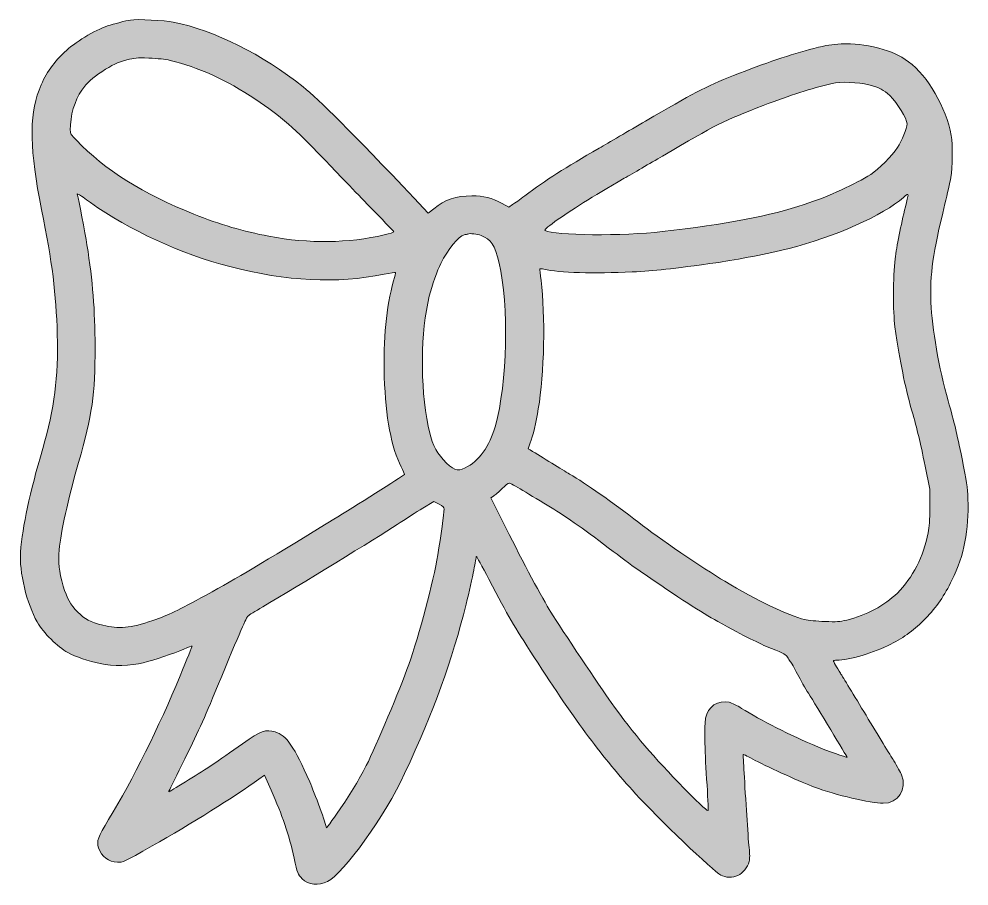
# Model space of a CAD drawing. Header units: inches. Extents: x 0.09 to 5.87, y -5.52 to -0.3.
# Drawn here: x 0.119 to 1.248, y -3.641 to -2.611 of the extents above; entities that cross this region are included whole.
import ezdxf

# ---------------------------------------------------------------- set-up
doc = ezdxf.new("R2010")
doc.units = ezdxf.units.IN
doc.header["$MEASUREMENT"] = 0
doc.layers.add('Layer 1', color=7, linetype='Continuous')

# ---------------------------------------------------------------- blocks, each defined once
blk = doc.blocks.new('block 4')
at = {"layer": 'Layer 1', "true_color": 0xffffff}
h = blk.add_hatch(color=7, dxfattribs=at)
h.dxf.hatch_style = 2
edge = h.paths.add_edge_path()
edge.add_spline(control_points=[(0.2517, -2.6124), (0.2465, -2.6132), (0.2322, -2.6171), (0.2247, -2.6195), (0.2094, -2.6243), (0.1852, -2.6393), (0.1733, -2.6508), (0.1585, -2.6651), (0.1498, -2.6778), (0.1432, -2.6958), (0.1313, -2.7274), (0.1321, -2.7674), (0.1462, -2.8374), (0.1589, -2.901), (0.1636, -2.9373), (0.1648, -2.9861), (0.1662, -3.0366), (0.1615, -3.0739), (0.1476, -3.1213), (0.1319, -3.1754), (0.1238, -3.2129), (0.1212, -3.2448), (0.1194, -3.2672), (0.1287, -3.3067), (0.141, -3.3275), (0.1488, -3.341), (0.1648, -3.357), (0.1775, -3.364), (0.1862, -3.3689), (0.2023, -3.3743), (0.216, -3.3771), (0.2304, -3.3802), (0.2528, -3.3798), (0.2669, -3.3761), (0.2796, -3.3729), (0.3038, -3.3648), (0.3151, -3.36), (0.3203, -3.3576), (0.3248, -3.3562), (0.325, -3.3562), (0.3252, -3.3564), (0.3189, -3.3723), (0.3109, -3.3915), (0.2854, -3.4528), (0.2548, -3.5148), (0.2259, -3.5622), (0.213, -3.5834), (0.2114, -3.588), (0.214, -3.5959), (0.2174, -3.6062), (0.2261, -3.6128), (0.2364, -3.613), (0.2433, -3.6132), (0.2435, -3.613), (0.2776, -3.5937), (0.3238, -3.5676), (0.3754, -3.5353), (0.4043, -3.5144), (0.4043, -3.5144), (0.4109, -3.5097), (0.4109, -3.5097), (0.4109, -3.5097), (0.4188, -3.5275), (0.4188, -3.5275), (0.4323, -3.5573), (0.44, -3.5797), (0.4463, -3.6084), (0.4499, -3.6255), (0.4509, -3.6278), (0.4557, -3.6326), (0.463, -3.6399), (0.4753, -3.6413), (0.4858, -3.636), (0.5052, -3.6265), (0.5546, -3.5573), (0.5776, -3.5077), (0.6129, -3.4314), (0.6335, -3.3747), (0.6507, -3.3063), (0.6541, -3.2926), (0.6581, -3.2742), (0.6597, -3.266), (0.6613, -3.2575), (0.6626, -3.2502), (0.6628, -3.2498), (0.663, -3.2492), (0.6696, -3.2615), (0.6777, -3.2769), (0.7019, -3.3231), (0.7061, -3.3303), (0.7312, -3.3691), (0.7836, -3.4498), (0.8115, -3.4871), (0.852, -3.5317), (0.8772, -3.5594), (0.9446, -3.6239), (0.9531, -3.6284), (0.9588, -3.6314), (0.9674, -3.6316), (0.9735, -3.6288), (0.9795, -3.6259), (0.9852, -3.6191), (0.9868, -3.6122), (0.9878, -3.608), (0.9878, -3.6041), (0.9868, -3.5957), (0.9862, -3.5896), (0.985, -3.5723), (0.984, -3.5571), (0.983, -3.542), (0.9816, -3.5194), (0.981, -3.5073), (0.9802, -3.495), (0.9798, -3.4849), (0.9798, -3.4849), (0.98, -3.4847), (0.9864, -3.4879), (0.9941, -3.492), (1.0124, -3.5014), (1.0496, -3.5182), (1.0645, -3.5238), (1.0891, -3.5331), (1.1315, -3.543), (1.1462, -3.543), (1.164, -3.5432), (1.1747, -3.5265), (1.168, -3.5093), (1.167, -3.5065), (1.1628, -3.499), (1.1587, -3.4926), (1.1547, -3.4861), (1.14, -3.4619), (1.1258, -3.4385), (1.1117, -3.4151), (1.098, -3.3927), (1.0954, -3.3886), (1.0907, -3.3814), (1.0871, -3.3749), (1.0871, -3.3737), (1.0871, -3.3733), (1.0889, -3.3731), (1.0911, -3.3731), (1.1051, -3.3731), (1.1363, -3.3638), (1.1551, -3.3541), (1.1714, -3.3457), (1.1837, -3.3364), (1.1965, -3.3235), (1.2094, -3.31), (1.2191, -3.296), (1.2279, -3.2779), (1.2425, -3.2478), (1.2481, -3.2186), (1.2469, -3.1814), (1.2463, -3.1667), (1.2457, -3.1612), (1.2398, -3.1336), (1.2332, -3.1013), (1.2312, -3.0924), (1.2233, -3.0648), (1.2124, -3.0265), (1.2041, -2.9782), (1.2029, -2.9482), (1.2017, -2.9139), (1.2049, -2.8907), (1.2195, -2.8309), (1.2223, -2.8192), (1.2255, -2.8051), (1.2265, -2.7997), (1.2287, -2.7876), (1.2289, -2.7601), (1.2271, -2.7498), (1.2207, -2.7161), (1.1995, -2.6792), (1.1763, -2.6619), (1.1658, -2.6542), (1.1559, -2.6497), (1.1408, -2.6459), (1.1234, -2.6415), (1.1121, -2.6403), (1.0962, -2.6409), (1.0845, -2.6415), (1.0796, -2.6421), (1.0639, -2.6461), (1.0358, -2.6534), (1.0062, -2.6635), (0.9684, -2.6784), (0.9348, -2.6919), (0.9192, -2.7), (0.8639, -2.7325), (0.8442, -2.744), (0.8193, -2.7585), (0.8088, -2.7646), (0.7677, -2.7882), (0.7455, -2.8023), (0.7203, -2.8213), (0.7148, -2.8255), (0.7082, -2.8301), (0.7057, -2.8317), (0.7057, -2.8317), (0.7013, -2.8346), (0.7013, -2.8346), (0.7013, -2.8346), (0.6934, -2.8305), (0.6934, -2.8305), (0.6807, -2.8235), (0.6718, -2.8213), (0.6575, -2.8213), (0.6385, -2.8215), (0.6256, -2.8257), (0.6123, -2.8366), (0.6123, -2.8366), (0.6057, -2.8418), (0.6057, -2.8418), (0.6057, -2.8418), (0.5889, -2.8241), (0.5889, -2.8241), (0.5143, -2.7454), (0.4753, -2.7064), (0.4571, -2.6919), (0.4083, -2.653), (0.3524, -2.6251), (0.3024, -2.6148), (0.2933, -2.6128), (0.2594, -2.6112), (0.2517, -2.6124)], knot_values=[0, 0, 0, 0, 1, 1, 1, 2, 2, 2, 3, 3, 3, 4, 4, 4, 5, 5, 5, 6, 6, 6, 7, 7, 7, 8, 8, 8, 9, 9, 9, 10, 10, 10, 11, 11, 11, 12, 12, 12, 13, 13, 13, 14, 14, 14, 15, 15, 15, 16, 16, 16, 17, 17, 17, 18, 18, 18, 19, 19, 19, 20, 20, 20, 21, 21, 21, 22, 22, 22, 23, 23, 23, 24, 24, 24, 25, 25, 25, 26, 26, 26, 27, 27, 27, 28, 28, 28, 29, 29, 29, 30, 30, 30, 31, 31, 31, 32, 32, 32, 33, 33, 33, 34, 34, 34, 35, 35, 35, 36, 36, 36, 37, 37, 37, 38, 38, 38, 39, 39, 39, 40, 40, 40, 41, 41, 41, 42, 42, 42, 43, 43, 43, 44, 44, 44, 45, 45, 45, 46, 46, 46, 47, 47, 47, 48, 48, 48, 49, 49, 49, 50, 50, 50, 51, 51, 51, 52, 52, 52, 53, 53, 53, 54, 54, 54, 55, 55, 55, 56, 56, 56, 57, 57, 57, 58, 58, 58, 59, 59, 59, 60, 60, 60, 61, 61, 61, 62, 62, 62, 63, 63, 63, 64, 64, 64, 65, 65, 65, 66, 66, 66, 67, 67, 67, 68, 68, 68, 69, 69, 69, 70, 70, 70, 71, 71, 71, 72, 72, 72, 73, 73, 73, 74, 74, 74, 75, 75, 75, 75], degree=3, periodic=1)
edge = h.paths.add_edge_path()
edge.add_spline(control_points=[(0.299, -2.6604), (0.3318, -2.6681), (0.3653, -2.6832), (0.4007, -2.7068), (0.4299, -2.7262), (0.4483, -2.7422), (0.48, -2.7757), (0.4921, -2.7886), (0.5161, -2.8134), (0.5332, -2.8311), (0.5504, -2.8487), (0.5647, -2.8636), (0.5649, -2.864), (0.5651, -2.8644), (0.5599, -2.8663), (0.5534, -2.8677), (0.5108, -2.8776), (0.4642, -2.8784), (0.4164, -2.8693), (0.3859, -2.8636), (0.3585, -2.8556), (0.3272, -2.843), (0.2675, -2.8194), (0.2209, -2.7902), (0.1876, -2.7553), (0.1809, -2.7484), (0.1805, -2.7476), (0.1803, -2.7432), (0.1801, -2.7264), (0.1856, -2.7077), (0.194, -2.6958), (0.2005, -2.6867), (0.2065, -2.681), (0.2178, -2.6738), (0.2302, -2.6657), (0.2362, -2.6629), (0.2475, -2.6598), (0.2566, -2.6574), (0.2588, -2.6572), (0.2737, -2.6576), (0.2846, -2.6582), (0.2929, -2.659), (0.299, -2.6604)], knot_values=[0, 0, 0, 0, 1, 1, 1, 2, 2, 2, 3, 3, 3, 4, 4, 4, 5, 5, 5, 6, 6, 6, 7, 7, 7, 8, 8, 8, 9, 9, 9, 10, 10, 10, 11, 11, 11, 12, 12, 12, 13, 13, 13, 14, 14, 14, 14], degree=3, periodic=1)
edge = h.paths.add_edge_path()
edge.add_spline(control_points=[(1.1291, -2.6895), (1.1418, -2.6927), (1.1468, -2.6953), (1.1539, -2.7022), (1.1632, -2.7109), (1.1745, -2.7294), (1.1745, -2.7359), (1.1745, -2.7412), (1.1686, -2.7557), (1.1632, -2.764), (1.1565, -2.7738), (1.141, -2.7894), (1.1313, -2.7958), (1.1139, -2.8073), (1.0821, -2.8217), (1.0522, -2.8317), (1.0136, -2.8447), (0.9584, -2.8552), (0.8837, -2.8638), (0.8375, -2.8693), (0.7554, -2.8685), (0.7445, -2.8624), (0.7433, -2.8618), (0.7463, -2.8592), (0.7562, -2.8519), (0.776, -2.8376), (0.799, -2.8233), (0.8385, -2.8005), (0.8486, -2.7946), (0.8692, -2.7827), (0.8841, -2.774), (0.9475, -2.7367), (0.9569, -2.7319), (1.0034, -2.7141), (1.0362, -2.7014), (1.0603, -2.6937), (1.0855, -2.6879), (1.095, -2.6853), (1.1168, -2.6863), (1.1291, -2.6895)], knot_values=[0, 0, 0, 0, 1, 1, 1, 2, 2, 2, 3, 3, 3, 4, 4, 4, 5, 5, 5, 6, 6, 6, 7, 7, 7, 8, 8, 8, 9, 9, 9, 10, 10, 10, 11, 11, 11, 12, 12, 12, 13, 13, 13, 13], degree=3, periodic=1)
edge = h.paths.add_edge_path()
edge.add_spline(control_points=[(0.2043, -2.8293), (0.2509, -2.8622), (0.3117, -2.8903), (0.37, -2.9054), (0.4374, -2.923), (0.4971, -2.9258), (0.5532, -2.9145), (0.5605, -2.9131), (0.5665, -2.9119), (0.5667, -2.9123), (0.5671, -2.9127), (0.5661, -2.9171), (0.5645, -2.9221), (0.5556, -2.9536), (0.552, -2.9914), (0.5534, -3.0366), (0.555, -3.0844), (0.5619, -3.1209), (0.5734, -3.1433), (0.5758, -3.1479), (0.5776, -3.152), (0.5774, -3.1522), (0.5738, -3.1552), (0.5173, -3.1911), (0.4935, -3.2056), (0.4031, -3.2609), (0.3805, -3.2742), (0.3417, -3.2956), (0.3072, -3.3146), (0.2982, -3.3188), (0.2782, -3.3259), (0.2519, -3.335), (0.2376, -3.3362), (0.2191, -3.3315), (0.2035, -3.3275), (0.1979, -3.3247), (0.1892, -3.3158), (0.1805, -3.3071), (0.1763, -3.2995), (0.172, -3.2849), (0.1668, -3.267), (0.1656, -3.2569), (0.1672, -3.242), (0.1694, -3.2192), (0.1769, -3.1845), (0.1902, -3.138), (0.2063, -3.0819), (0.21, -3.0567), (0.2098, -3.0008), (0.2096, -2.956), (0.2071, -2.9236), (0.2001, -2.8794), (0.1979, -2.866), (0.19, -2.8243), (0.1888, -2.8204), (0.1882, -2.8186), (0.1884, -2.8186), (0.1904, -2.8198), (0.1918, -2.8204), (0.1981, -2.8247), (0.2043, -2.8293)], knot_values=[0, 0, 0, 0, 1, 1, 1, 2, 2, 2, 3, 3, 3, 4, 4, 4, 5, 5, 5, 6, 6, 6, 7, 7, 7, 8, 8, 8, 9, 9, 9, 10, 10, 10, 11, 11, 11, 12, 12, 12, 13, 13, 13, 14, 14, 14, 15, 15, 15, 16, 16, 16, 17, 17, 17, 18, 18, 18, 19, 19, 19, 20, 20, 20, 20], degree=3, periodic=1)
edge = h.paths.add_edge_path()
edge.add_spline(control_points=[(1.1757, -2.8207), (1.1757, -2.8213), (1.1743, -2.8273), (1.1726, -2.8342), (1.1672, -2.856), (1.1622, -2.8812), (1.1603, -2.8963), (1.1577, -2.9169), (1.1577, -2.9593), (1.1601, -2.9768), (1.1668, -3.0216), (1.1714, -3.0454), (1.1799, -3.0755), (1.1874, -3.1015), (1.1896, -3.1114), (1.1961, -3.1423), (1.1961, -3.1423), (1.2017, -3.1699), (1.2017, -3.1699), (1.2017, -3.1699), (1.2015, -3.1911), (1.2015, -3.1911), (1.2015, -3.2068), (1.2009, -3.2147), (1.1997, -3.2218), (1.1942, -3.2496), (1.1811, -3.2755), (1.163, -3.2932), (1.1476, -3.3083), (1.126, -3.3198), (1.1028, -3.3253), (1.0942, -3.3273), (1.0909, -3.3275), (1.0768, -3.3271), (1.0671, -3.3267), (1.0574, -3.3257), (1.0528, -3.3247), (1.0342, -3.3202), (0.9953, -3.3017), (0.958, -3.2793), (0.9319, -3.2637), (0.8785, -3.2274), (0.8557, -3.2095), (0.8236, -3.1847), (0.7931, -3.1633), (0.7735, -3.1518), (0.7651, -3.1467), (0.7413, -3.1322), (0.7267, -3.1231), (0.7267, -3.1231), (0.7243, -3.1217), (0.7243, -3.1217), (0.7243, -3.1217), (0.7269, -3.1148), (0.7269, -3.1148), (0.7298, -3.1076), (0.7338, -3.09), (0.7364, -3.0745), (0.7435, -3.0331), (0.7449, -2.9631), (0.7396, -2.9219), (0.7386, -2.9145), (0.738, -2.9082), (0.7382, -2.908), (0.7384, -2.9078), (0.7406, -2.908), (0.7431, -2.9086), (0.761, -2.9127), (0.803, -2.9139), (0.8478, -2.9117), (0.8764, -2.9102), (0.8914, -2.9086), (0.9507, -2.9004), (0.9709, -2.8975), (1.0116, -2.8895), (1.033, -2.8842), (1.0885, -2.8701), (1.1464, -2.8443), (1.1702, -2.8233), (1.1743, -2.8194), (1.1757, -2.8188), (1.1757, -2.8207)], knot_values=[0, 0, 0, 0, 1, 1, 1, 2, 2, 2, 3, 3, 3, 4, 4, 4, 5, 5, 5, 6, 6, 6, 7, 7, 7, 8, 8, 8, 9, 9, 9, 10, 10, 10, 11, 11, 11, 12, 12, 12, 13, 13, 13, 14, 14, 14, 15, 15, 15, 16, 16, 16, 17, 17, 17, 18, 18, 18, 19, 19, 19, 20, 20, 20, 21, 21, 21, 22, 22, 22, 23, 23, 23, 24, 24, 24, 25, 25, 25, 26, 26, 26, 27, 27, 27, 27], degree=3, periodic=1)
edge = h.paths.add_edge_path()
edge.add_spline(control_points=[(0.6686, -2.8685), (0.6803, -2.8729), (0.6843, -2.8792), (0.6898, -2.9012), (0.7017, -2.9504), (0.6995, -3.0448), (0.6854, -3.0947), (0.6785, -3.1189), (0.6654, -3.1372), (0.6494, -3.1445), (0.6398, -3.1491), (0.6353, -3.1473), (0.6232, -3.1344), (0.6141, -3.1245), (0.6093, -3.1138), (0.6055, -3.0951), (0.5958, -3.0464), (0.5964, -2.9825), (0.6069, -2.9407), (0.6103, -2.9272), (0.6164, -2.9098), (0.6204, -2.9018), (0.6291, -2.8846), (0.6418, -2.8693), (0.6484, -2.8677), (0.65, -2.8673), (0.6521, -2.8669), (0.6525, -2.8667), (0.6557, -2.8656), (0.6632, -2.8665), (0.6686, -2.8685)], knot_values=[0, 0, 0, 0, 1, 1, 1, 2, 2, 2, 3, 3, 3, 4, 4, 4, 5, 5, 5, 6, 6, 6, 7, 7, 7, 8, 8, 8, 9, 9, 9, 10, 10, 10, 10], degree=3, periodic=1)
edge = h.paths.add_edge_path()
edge.add_spline(control_points=[(0.718, -3.1713), (0.7263, -3.1764), (0.7413, -3.1855), (0.7509, -3.1913), (0.7707, -3.2032), (0.7937, -3.2194), (0.8254, -3.2438), (0.8371, -3.2527), (0.8514, -3.2633), (0.8573, -3.2672), (0.9049, -3.3001), (0.9299, -3.3162), (0.9495, -3.3269), (0.9828, -3.3453), (0.9977, -3.3527), (1.0134, -3.3592), (1.0282, -3.365), (1.031, -3.3667), (1.0324, -3.3693), (1.0332, -3.3709), (1.0348, -3.3733), (1.0358, -3.3745), (1.0369, -3.3757), (1.0407, -3.3824), (1.0443, -3.3895), (1.0479, -3.3965), (1.0538, -3.4068), (1.0574, -3.4123), (1.0667, -3.427), (1.1034, -3.4881), (1.1032, -3.4883), (1.1028, -3.4887), (1.0784, -3.4801), (1.0685, -3.476), (1.0354, -3.4621), (1.0005, -3.4443), (0.9779, -3.4302), (0.9727, -3.427), (0.966, -3.4236), (0.9632, -3.423), (0.9499, -3.4199), (0.9376, -3.4282), (0.9352, -3.4419), (0.9335, -3.4508), (0.9339, -3.4756), (0.9364, -3.5142), (0.9376, -3.5335), (0.9384, -3.5503), (0.9382, -3.5515), (0.938, -3.5531), (0.9315, -3.5472), (0.9097, -3.5253), (0.8732, -3.4881), (0.8506, -3.4615), (0.823, -3.4232), (0.8095, -3.4044), (0.7643, -3.3366), (0.7513, -3.316), (0.7413, -3.2997), (0.7182, -3.2567), (0.6979, -3.2159), (0.6979, -3.2159), (0.6801, -3.1802), (0.6801, -3.1802), (0.6801, -3.1802), (0.6833, -3.178), (0.6833, -3.178), (0.6852, -3.1768), (0.6896, -3.1727), (0.6934, -3.1691), (0.6973, -3.1655), (0.7009, -3.1625), (0.7017, -3.1625), (0.7025, -3.1625), (0.7098, -3.1663), (0.718, -3.1713)], knot_values=[0, 0, 0, 0, 1, 1, 1, 2, 2, 2, 3, 3, 3, 4, 4, 4, 5, 5, 5, 6, 6, 6, 7, 7, 7, 8, 8, 8, 9, 9, 9, 10, 10, 10, 11, 11, 11, 12, 12, 12, 13, 13, 13, 14, 14, 14, 15, 15, 15, 16, 16, 16, 17, 17, 17, 18, 18, 18, 19, 19, 19, 20, 20, 20, 21, 21, 21, 22, 22, 22, 23, 23, 23, 24, 24, 24, 25, 25, 25, 25], degree=3, periodic=1)
edge = h.paths.add_edge_path()
edge.add_spline(control_points=[(0.6244, -3.1937), (0.6244, -3.1984), (0.6206, -3.226), (0.617, -3.2478), (0.6117, -3.2795), (0.5948, -3.3433), (0.5825, -3.3782), (0.5718, -3.4082), (0.5441, -3.474), (0.532, -3.4982), (0.5262, -3.5099), (0.5155, -3.5281), (0.5044, -3.5446), (0.4955, -3.5577), (0.4846, -3.5731), (0.4846, -3.5721), (0.4846, -3.5694), (0.4703, -3.5297), (0.4648, -3.5176), (0.4467, -3.476), (0.437, -3.4621), (0.4239, -3.4583), (0.4122, -3.4548), (0.4073, -3.4566), (0.3851, -3.4722), (0.3557, -3.4932), (0.3377, -3.5051), (0.3171, -3.5176), (0.3062, -3.5242), (0.2975, -3.5295), (0.2973, -3.5293), (0.2971, -3.5291), (0.3042, -3.5148), (0.3129, -3.4972), (0.3325, -3.4577), (0.3383, -3.4451), (0.3553, -3.404), (0.3831, -3.3368), (0.3894, -3.3223), (0.3912, -3.3207), (0.3922, -3.3196), (0.4002, -3.3148), (0.4089, -3.3096), (0.4519, -3.2843), (0.5439, -3.228), (0.5687, -3.2119), (0.5782, -3.2056), (0.5917, -3.197), (0.599, -3.1923), (0.599, -3.1923), (0.6121, -3.1843), (0.6121, -3.1843), (0.6121, -3.1843), (0.6184, -3.1875), (0.6184, -3.1875), (0.6236, -3.1903), (0.6244, -3.1911), (0.6244, -3.1937)], knot_values=[0, 0, 0, 0, 1, 1, 1, 2, 2, 2, 3, 3, 3, 4, 4, 4, 5, 5, 5, 6, 6, 6, 7, 7, 7, 8, 8, 8, 9, 9, 9, 10, 10, 10, 11, 11, 11, 12, 12, 12, 13, 13, 13, 14, 14, 14, 15, 15, 15, 16, 16, 16, 17, 17, 17, 18, 18, 18, 19, 19, 19, 19], degree=3, periodic=1)
at = {"layer": 'Layer 1', "lineweight": 0}
for points, knots in [([(0.2517, -2.6124), (0.2465, -2.6132), (0.2322, -2.6171), (0.2247, -2.6195), (0.2094, -2.6243), (0.1852, -2.6393), (0.1733, -2.6508), (0.1585, -2.6651), (0.1498, -2.6778), (0.1432, -2.6958), (0.1313, -2.7274), (0.1321, -2.7674), (0.1462, -2.8374), (0.1589, -2.901), (0.1636, -2.9373), (0.1648, -2.9861), (0.1662, -3.0366), (0.1615, -3.0739), (0.1476, -3.1213), (0.1319, -3.1754), (0.1238, -3.2129), (0.1212, -3.2448), (0.1194, -3.2672), (0.1287, -3.3067), (0.141, -3.3275), (0.1488, -3.341), (0.1648, -3.357), (0.1775, -3.364), (0.1862, -3.3689), (0.2023, -3.3743), (0.216, -3.3771), (0.2304, -3.3802), (0.2528, -3.3798), (0.2669, -3.3761), (0.2796, -3.3729), (0.3038, -3.3648), (0.3151, -3.36), (0.3203, -3.3576), (0.3248, -3.3562), (0.325, -3.3562), (0.3252, -3.3564), (0.3189, -3.3723), (0.3109, -3.3915), (0.2854, -3.4528), (0.2548, -3.5148), (0.2259, -3.5622), (0.213, -3.5834), (0.2114, -3.588), (0.214, -3.5959), (0.2174, -3.6062), (0.2261, -3.6128), (0.2364, -3.613), (0.2433, -3.6132), (0.2435, -3.613), (0.2776, -3.5937), (0.3238, -3.5676), (0.3754, -3.5353), (0.4043, -3.5144), (0.4043, -3.5144), (0.4109, -3.5097), (0.4109, -3.5097), (0.4109, -3.5097), (0.4188, -3.5275), (0.4188, -3.5275), (0.4323, -3.5573), (0.44, -3.5797), (0.4463, -3.6084), (0.4499, -3.6255), (0.4509, -3.6278), (0.4557, -3.6326), (0.463, -3.6399), (0.4753, -3.6413), (0.4858, -3.636), (0.5052, -3.6265), (0.5546, -3.5573), (0.5776, -3.5077), (0.6129, -3.4314), (0.6335, -3.3747), (0.6507, -3.3063), (0.6541, -3.2926), (0.6581, -3.2742), (0.6597, -3.266), (0.6613, -3.2575), (0.6626, -3.2502), (0.6628, -3.2498), (0.663, -3.2492), (0.6696, -3.2615), (0.6777, -3.2769), (0.7019, -3.3231), (0.7061, -3.3303), (0.7312, -3.3691), (0.7836, -3.4498), (0.8115, -3.4871), (0.852, -3.5317), (0.8772, -3.5594), (0.9446, -3.6239), (0.9531, -3.6284), (0.9588, -3.6314), (0.9674, -3.6316), (0.9735, -3.6288), (0.9795, -3.6259), (0.9852, -3.6191), (0.9868, -3.6122), (0.9878, -3.608), (0.9878, -3.6041), (0.9868, -3.5957), (0.9862, -3.5896), (0.985, -3.5723), (0.984, -3.5571), (0.983, -3.542), (0.9816, -3.5194), (0.981, -3.5073), (0.9802, -3.495), (0.9798, -3.4849), (0.9798, -3.4849), (0.98, -3.4847), (0.9864, -3.4879), (0.9941, -3.492), (1.0124, -3.5014), (1.0496, -3.5182), (1.0645, -3.5238), (1.0891, -3.5331), (1.1315, -3.543), (1.1462, -3.543), (1.164, -3.5432), (1.1747, -3.5265), (1.168, -3.5093), (1.167, -3.5065), (1.1628, -3.499), (1.1587, -3.4926), (1.1547, -3.4861), (1.14, -3.4619), (1.1258, -3.4385), (1.1117, -3.4151), (1.098, -3.3927), (1.0954, -3.3886), (1.0907, -3.3814), (1.0871, -3.3749), (1.0871, -3.3737), (1.0871, -3.3733), (1.0889, -3.3731), (1.0911, -3.3731), (1.1051, -3.3731), (1.1363, -3.3638), (1.1551, -3.3541), (1.1714, -3.3457), (1.1837, -3.3364), (1.1965, -3.3235), (1.2094, -3.31), (1.2191, -3.296), (1.2279, -3.2779), (1.2425, -3.2478), (1.2481, -3.2186), (1.2469, -3.1814), (1.2463, -3.1667), (1.2457, -3.1612), (1.2398, -3.1336), (1.2332, -3.1013), (1.2312, -3.0924), (1.2233, -3.0648), (1.2124, -3.0265), (1.2041, -2.9782), (1.2029, -2.9482), (1.2017, -2.9139), (1.2049, -2.8907), (1.2195, -2.8309), (1.2223, -2.8192), (1.2255, -2.8051), (1.2265, -2.7997), (1.2287, -2.7876), (1.2289, -2.7601), (1.2271, -2.7498), (1.2207, -2.7161), (1.1995, -2.6792), (1.1763, -2.6619), (1.1658, -2.6542), (1.1559, -2.6497), (1.1408, -2.6459), (1.1234, -2.6415), (1.1121, -2.6403), (1.0962, -2.6409), (1.0845, -2.6415), (1.0796, -2.6421), (1.0639, -2.6461), (1.0358, -2.6534), (1.0062, -2.6635), (0.9684, -2.6784), (0.9348, -2.6919), (0.9192, -2.7), (0.8639, -2.7325), (0.8442, -2.744), (0.8193, -2.7585), (0.8088, -2.7646), (0.7677, -2.7882), (0.7455, -2.8023), (0.7203, -2.8213), (0.7148, -2.8255), (0.7082, -2.8301), (0.7057, -2.8317), (0.7057, -2.8317), (0.7013, -2.8346), (0.7013, -2.8346), (0.7013, -2.8346), (0.6934, -2.8305), (0.6934, -2.8305), (0.6807, -2.8235), (0.6718, -2.8213), (0.6575, -2.8213), (0.6385, -2.8215), (0.6256, -2.8257), (0.6123, -2.8366), (0.6123, -2.8366), (0.6057, -2.8418), (0.6057, -2.8418), (0.6057, -2.8418), (0.5889, -2.8241), (0.5889, -2.8241), (0.5143, -2.7454), (0.4753, -2.7064), (0.4571, -2.6919), (0.4083, -2.653), (0.3524, -2.6251), (0.3024, -2.6148), (0.2933, -2.6128), (0.2594, -2.6112), (0.2517, -2.6124)], [0, 0, 0, 0, 1, 1, 1, 2, 2, 2, 3, 3, 3, 4, 4, 4, 5, 5, 5, 6, 6, 6, 7, 7, 7, 8, 8, 8, 9, 9, 9, 10, 10, 10, 11, 11, 11, 12, 12, 12, 13, 13, 13, 14, 14, 14, 15, 15, 15, 16, 16, 16, 17, 17, 17, 18, 18, 18, 19, 19, 19, 20, 20, 20, 21, 21, 21, 22, 22, 22, 23, 23, 23, 24, 24, 24, 25, 25, 25, 26, 26, 26, 27, 27, 27, 28, 28, 28, 29, 29, 29, 30, 30, 30, 31, 31, 31, 32, 32, 32, 33, 33, 33, 34, 34, 34, 35, 35, 35, 36, 36, 36, 37, 37, 37, 38, 38, 38, 39, 39, 39, 40, 40, 40, 41, 41, 41, 42, 42, 42, 43, 43, 43, 44, 44, 44, 45, 45, 45, 46, 46, 46, 47, 47, 47, 48, 48, 48, 49, 49, 49, 50, 50, 50, 51, 51, 51, 52, 52, 52, 53, 53, 53, 54, 54, 54, 55, 55, 55, 56, 56, 56, 57, 57, 57, 58, 58, 58, 59, 59, 59, 60, 60, 60, 61, 61, 61, 62, 62, 62, 63, 63, 63, 64, 64, 64, 65, 65, 65, 66, 66, 66, 67, 67, 67, 68, 68, 68, 69, 69, 69, 70, 70, 70, 71, 71, 71, 72, 72, 72, 73, 73, 73, 74, 74, 74, 75, 75, 75, 75]), ([(0.299, -2.6604), (0.3318, -2.6681), (0.3653, -2.6832), (0.4007, -2.7068), (0.4299, -2.7262), (0.4483, -2.7422), (0.48, -2.7757), (0.4921, -2.7886), (0.5161, -2.8134), (0.5332, -2.8311), (0.5504, -2.8487), (0.5647, -2.8636), (0.5649, -2.864), (0.5651, -2.8644), (0.5599, -2.8663), (0.5534, -2.8677), (0.5108, -2.8776), (0.4642, -2.8784), (0.4164, -2.8693), (0.3859, -2.8636), (0.3585, -2.8556), (0.3272, -2.843), (0.2675, -2.8194), (0.2209, -2.7902), (0.1876, -2.7553), (0.1809, -2.7484), (0.1805, -2.7476), (0.1803, -2.7432), (0.1801, -2.7264), (0.1856, -2.7077), (0.194, -2.6958), (0.2005, -2.6867), (0.2065, -2.681), (0.2178, -2.6738), (0.2302, -2.6657), (0.2362, -2.6629), (0.2475, -2.6598), (0.2566, -2.6574), (0.2588, -2.6572), (0.2737, -2.6576), (0.2846, -2.6582), (0.2929, -2.659), (0.299, -2.6604)], [0, 0, 0, 0, 1, 1, 1, 2, 2, 2, 3, 3, 3, 4, 4, 4, 5, 5, 5, 6, 6, 6, 7, 7, 7, 8, 8, 8, 9, 9, 9, 10, 10, 10, 11, 11, 11, 12, 12, 12, 13, 13, 13, 14, 14, 14, 14]), ([(1.1291, -2.6895), (1.1418, -2.6927), (1.1468, -2.6953), (1.1539, -2.7022), (1.1632, -2.7109), (1.1745, -2.7294), (1.1745, -2.7359), (1.1745, -2.7412), (1.1686, -2.7557), (1.1632, -2.764), (1.1565, -2.7738), (1.141, -2.7894), (1.1313, -2.7958), (1.1139, -2.8073), (1.0821, -2.8217), (1.0522, -2.8317), (1.0136, -2.8447), (0.9584, -2.8552), (0.8837, -2.8638), (0.8375, -2.8693), (0.7554, -2.8685), (0.7445, -2.8624), (0.7433, -2.8618), (0.7463, -2.8592), (0.7562, -2.8519), (0.776, -2.8376), (0.799, -2.8233), (0.8385, -2.8005), (0.8486, -2.7946), (0.8692, -2.7827), (0.8841, -2.774), (0.9475, -2.7367), (0.9569, -2.7319), (1.0034, -2.7141), (1.0362, -2.7014), (1.0603, -2.6937), (1.0855, -2.6879), (1.095, -2.6853), (1.1168, -2.6863), (1.1291, -2.6895)], [0, 0, 0, 0, 1, 1, 1, 2, 2, 2, 3, 3, 3, 4, 4, 4, 5, 5, 5, 6, 6, 6, 7, 7, 7, 8, 8, 8, 9, 9, 9, 10, 10, 10, 11, 11, 11, 12, 12, 12, 13, 13, 13, 13]), ([(0.2043, -2.8293), (0.2509, -2.8622), (0.3117, -2.8903), (0.37, -2.9054), (0.4374, -2.923), (0.4971, -2.9258), (0.5532, -2.9145), (0.5605, -2.9131), (0.5665, -2.9119), (0.5667, -2.9123), (0.5671, -2.9127), (0.5661, -2.9171), (0.5645, -2.9221), (0.5556, -2.9536), (0.552, -2.9914), (0.5534, -3.0366), (0.555, -3.0844), (0.5619, -3.1209), (0.5734, -3.1433), (0.5758, -3.1479), (0.5776, -3.152), (0.5774, -3.1522), (0.5738, -3.1552), (0.5173, -3.1911), (0.4935, -3.2056), (0.4031, -3.2609), (0.3805, -3.2742), (0.3417, -3.2956), (0.3072, -3.3146), (0.2982, -3.3188), (0.2782, -3.3259), (0.2519, -3.335), (0.2376, -3.3362), (0.2191, -3.3315), (0.2035, -3.3275), (0.1979, -3.3247), (0.1892, -3.3158), (0.1805, -3.3071), (0.1763, -3.2995), (0.172, -3.2849), (0.1668, -3.267), (0.1656, -3.2569), (0.1672, -3.242), (0.1694, -3.2192), (0.1769, -3.1845), (0.1902, -3.138), (0.2063, -3.0819), (0.21, -3.0567), (0.2098, -3.0008), (0.2096, -2.956), (0.2071, -2.9236), (0.2001, -2.8794), (0.1979, -2.866), (0.19, -2.8243), (0.1888, -2.8204), (0.1882, -2.8186), (0.1884, -2.8186), (0.1904, -2.8198), (0.1918, -2.8204), (0.1981, -2.8247), (0.2043, -2.8293)], [0, 0, 0, 0, 1, 1, 1, 2, 2, 2, 3, 3, 3, 4, 4, 4, 5, 5, 5, 6, 6, 6, 7, 7, 7, 8, 8, 8, 9, 9, 9, 10, 10, 10, 11, 11, 11, 12, 12, 12, 13, 13, 13, 14, 14, 14, 15, 15, 15, 16, 16, 16, 17, 17, 17, 18, 18, 18, 19, 19, 19, 20, 20, 20, 20]), ([(1.1757, -2.8207), (1.1757, -2.8213), (1.1743, -2.8273), (1.1726, -2.8342), (1.1672, -2.856), (1.1622, -2.8812), (1.1603, -2.8963), (1.1577, -2.9169), (1.1577, -2.9593), (1.1601, -2.9768), (1.1668, -3.0216), (1.1714, -3.0454), (1.1799, -3.0755), (1.1874, -3.1015), (1.1896, -3.1114), (1.1961, -3.1423), (1.1961, -3.1423), (1.2017, -3.1699), (1.2017, -3.1699), (1.2017, -3.1699), (1.2015, -3.1911), (1.2015, -3.1911), (1.2015, -3.2068), (1.2009, -3.2147), (1.1997, -3.2218), (1.1942, -3.2496), (1.1811, -3.2755), (1.163, -3.2932), (1.1476, -3.3083), (1.126, -3.3198), (1.1028, -3.3253), (1.0942, -3.3273), (1.0909, -3.3275), (1.0768, -3.3271), (1.0671, -3.3267), (1.0574, -3.3257), (1.0528, -3.3247), (1.0342, -3.3202), (0.9953, -3.3017), (0.958, -3.2793), (0.9319, -3.2637), (0.8785, -3.2274), (0.8557, -3.2095), (0.8236, -3.1847), (0.7931, -3.1633), (0.7735, -3.1518), (0.7651, -3.1467), (0.7413, -3.1322), (0.7267, -3.1231), (0.7267, -3.1231), (0.7243, -3.1217), (0.7243, -3.1217), (0.7243, -3.1217), (0.7269, -3.1148), (0.7269, -3.1148), (0.7298, -3.1076), (0.7338, -3.09), (0.7364, -3.0745), (0.7435, -3.0331), (0.7449, -2.9631), (0.7396, -2.9219), (0.7386, -2.9145), (0.738, -2.9082), (0.7382, -2.908), (0.7384, -2.9078), (0.7406, -2.908), (0.7431, -2.9086), (0.761, -2.9127), (0.803, -2.9139), (0.8478, -2.9117), (0.8764, -2.9102), (0.8914, -2.9086), (0.9507, -2.9004), (0.9709, -2.8975), (1.0116, -2.8895), (1.033, -2.8842), (1.0885, -2.8701), (1.1464, -2.8443), (1.1702, -2.8233), (1.1743, -2.8194), (1.1757, -2.8188), (1.1757, -2.8207)], [0, 0, 0, 0, 1, 1, 1, 2, 2, 2, 3, 3, 3, 4, 4, 4, 5, 5, 5, 6, 6, 6, 7, 7, 7, 8, 8, 8, 9, 9, 9, 10, 10, 10, 11, 11, 11, 12, 12, 12, 13, 13, 13, 14, 14, 14, 15, 15, 15, 16, 16, 16, 17, 17, 17, 18, 18, 18, 19, 19, 19, 20, 20, 20, 21, 21, 21, 22, 22, 22, 23, 23, 23, 24, 24, 24, 25, 25, 25, 26, 26, 26, 27, 27, 27, 27]), ([(0.6686, -2.8685), (0.6803, -2.8729), (0.6843, -2.8792), (0.6898, -2.9012), (0.7017, -2.9504), (0.6995, -3.0448), (0.6854, -3.0947), (0.6785, -3.1189), (0.6654, -3.1372), (0.6494, -3.1445), (0.6398, -3.1491), (0.6353, -3.1473), (0.6232, -3.1344), (0.6141, -3.1245), (0.6093, -3.1138), (0.6055, -3.0951), (0.5958, -3.0464), (0.5964, -2.9825), (0.6069, -2.9407), (0.6103, -2.9272), (0.6164, -2.9098), (0.6204, -2.9018), (0.6291, -2.8846), (0.6418, -2.8693), (0.6484, -2.8677), (0.65, -2.8673), (0.6521, -2.8669), (0.6525, -2.8667), (0.6557, -2.8656), (0.6632, -2.8665), (0.6686, -2.8685)], [0, 0, 0, 0, 1, 1, 1, 2, 2, 2, 3, 3, 3, 4, 4, 4, 5, 5, 5, 6, 6, 6, 7, 7, 7, 8, 8, 8, 9, 9, 9, 10, 10, 10, 10]), ([(0.718, -3.1713), (0.7263, -3.1764), (0.7413, -3.1855), (0.7509, -3.1913), (0.7707, -3.2032), (0.7937, -3.2194), (0.8254, -3.2438), (0.8371, -3.2527), (0.8514, -3.2633), (0.8573, -3.2672), (0.9049, -3.3001), (0.9299, -3.3162), (0.9495, -3.3269), (0.9828, -3.3453), (0.9977, -3.3527), (1.0134, -3.3592), (1.0282, -3.365), (1.031, -3.3667), (1.0324, -3.3693), (1.0332, -3.3709), (1.0348, -3.3733), (1.0358, -3.3745), (1.0369, -3.3757), (1.0407, -3.3824), (1.0443, -3.3895), (1.0479, -3.3965), (1.0538, -3.4068), (1.0574, -3.4123), (1.0667, -3.427), (1.1034, -3.4881), (1.1032, -3.4883), (1.1028, -3.4887), (1.0784, -3.4801), (1.0685, -3.476), (1.0354, -3.4621), (1.0005, -3.4443), (0.9779, -3.4302), (0.9727, -3.427), (0.966, -3.4236), (0.9632, -3.423), (0.9499, -3.4199), (0.9376, -3.4282), (0.9352, -3.4419), (0.9335, -3.4508), (0.9339, -3.4756), (0.9364, -3.5142), (0.9376, -3.5335), (0.9384, -3.5503), (0.9382, -3.5515), (0.938, -3.5531), (0.9315, -3.5472), (0.9097, -3.5253), (0.8732, -3.4881), (0.8506, -3.4615), (0.823, -3.4232), (0.8095, -3.4044), (0.7643, -3.3366), (0.7513, -3.316), (0.7413, -3.2997), (0.7182, -3.2567), (0.6979, -3.2159), (0.6979, -3.2159), (0.6801, -3.1802), (0.6801, -3.1802), (0.6801, -3.1802), (0.6833, -3.178), (0.6833, -3.178), (0.6852, -3.1768), (0.6896, -3.1727), (0.6934, -3.1691), (0.6973, -3.1655), (0.7009, -3.1625), (0.7017, -3.1625), (0.7025, -3.1625), (0.7098, -3.1663), (0.718, -3.1713)], [0, 0, 0, 0, 1, 1, 1, 2, 2, 2, 3, 3, 3, 4, 4, 4, 5, 5, 5, 6, 6, 6, 7, 7, 7, 8, 8, 8, 9, 9, 9, 10, 10, 10, 11, 11, 11, 12, 12, 12, 13, 13, 13, 14, 14, 14, 15, 15, 15, 16, 16, 16, 17, 17, 17, 18, 18, 18, 19, 19, 19, 20, 20, 20, 21, 21, 21, 22, 22, 22, 23, 23, 23, 24, 24, 24, 25, 25, 25, 25]), ([(0.6244, -3.1937), (0.6244, -3.1984), (0.6206, -3.226), (0.617, -3.2478), (0.6117, -3.2795), (0.5948, -3.3433), (0.5825, -3.3782), (0.5718, -3.4082), (0.5441, -3.474), (0.532, -3.4982), (0.5262, -3.5099), (0.5155, -3.5281), (0.5044, -3.5446), (0.4955, -3.5577), (0.4846, -3.5731), (0.4846, -3.5721), (0.4846, -3.5694), (0.4703, -3.5297), (0.4648, -3.5176), (0.4467, -3.476), (0.437, -3.4621), (0.4239, -3.4583), (0.4122, -3.4548), (0.4073, -3.4566), (0.3851, -3.4722), (0.3557, -3.4932), (0.3377, -3.5051), (0.3171, -3.5176), (0.3062, -3.5242), (0.2975, -3.5295), (0.2973, -3.5293), (0.2971, -3.5291), (0.3042, -3.5148), (0.3129, -3.4972), (0.3325, -3.4577), (0.3383, -3.4451), (0.3553, -3.404), (0.3831, -3.3368), (0.3894, -3.3223), (0.3912, -3.3207), (0.3922, -3.3196), (0.4002, -3.3148), (0.4089, -3.3096), (0.4519, -3.2843), (0.5439, -3.228), (0.5687, -3.2119), (0.5782, -3.2056), (0.5917, -3.197), (0.599, -3.1923), (0.599, -3.1923), (0.6121, -3.1843), (0.6121, -3.1843), (0.6121, -3.1843), (0.6184, -3.1875), (0.6184, -3.1875), (0.6236, -3.1903), (0.6244, -3.1911), (0.6244, -3.1937)], [0, 0, 0, 0, 1, 1, 1, 2, 2, 2, 3, 3, 3, 4, 4, 4, 5, 5, 5, 6, 6, 6, 7, 7, 7, 8, 8, 8, 9, 9, 9, 10, 10, 10, 11, 11, 11, 12, 12, 12, 13, 13, 13, 14, 14, 14, 15, 15, 15, 16, 16, 16, 17, 17, 17, 18, 18, 18, 19, 19, 19, 19])]:
    blk.add_open_spline(points, degree=3, knots=knots, dxfattribs=at)

msp = doc.modelspace()

# ---------------------------------------------------------------- block references
at = {"layer": 'Layer 1'}
msp.add_blockref('block 4', (0, 0), dxfattribs=at)

doc.saveas('drawing.dxf')
